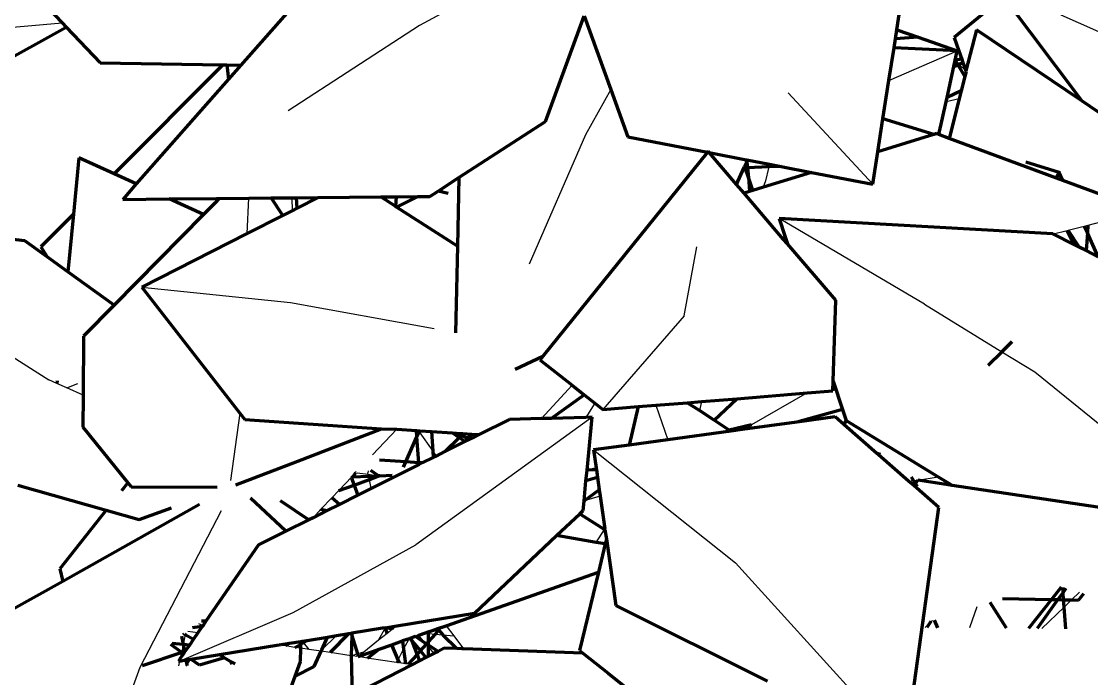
# Model space of a CAD drawing. Header units: millimetres. Extents: x 4307 to 31003, y 2809 to 20009.
# Drawn here: x 7327.1 to 7390.6, y 8095.5 to 8134.5 of the extents above; entities that cross this region are included whole.
import ezdxf

# ---------------------------------------------------------------- set-up
doc = ezdxf.new("R2010")
doc.units = ezdxf.units.MM
doc.layers.add('ProfileEdges', color=7, linetype='Continuous')

msp = doc.modelspace()

# ---------------------------------------------------------------- linework, layer by layer
for p, q in [((7362.671, 8140.796), (7350.741, 8134.295)), ((7318.9, 8133.519), (7329.525, 8134.448)), ((7388.805, 8134.911), (7394.319, 8132.479)), ((7350.741, 8134.295), (7342.94, 8129.215)), ((7378.606, 8131.027), (7382.653, 8132.783)), ((7382.761, 8131.994), (7382.531, 8132.22)), ((7383.169, 8131.593), (7382.761, 8131.994)), ((7362.093, 8130.477), (7360.592, 8127.796)), ((7377.649, 8124.863), (7372.621, 8130.293)), ((7382.776, 8129.941), (7381.999, 8129.763)), ((7360.592, 8127.796), (7357.242, 8120.12)), ((7371.478, 8125.887), (7371.264, 8124.989)), ((7371.517, 8126.052), (7371.478, 8125.887)), ((7371.154, 8124.679), (7371.264, 8124.989)), ((7338.605, 8123.766), (7338.691, 8124.015)), ((7340.519, 8121.929), (7340.605, 8124.033)), ((7343.17, 8124.056), (7343.176, 8123.281)), ((7393.088, 8123.101), (7390.419, 8122.417)), ((7380.709, 8117.735), (7372.08, 8122.819)), ((7390.2, 8122.361), (7389.25, 8122.118)), ((7390.419, 8122.417), (7390.2, 8122.361)), ((7389.175, 8122.099), (7388.381, 8121.895)), ((7389.25, 8122.118), (7389.175, 8122.099)), ((7366.441, 8117.056), (7367.208, 8121.138)), ((7334.263, 8118.747), (7343.077, 8117.848)), ((7321.314, 8117.958), (7328.733, 8113.243)), ((7343.077, 8117.848), (7351.604, 8116.298)), ((7380.709, 8117.735), (7385.308, 8114.919)), ((7366.441, 8117.056), (7361.624, 8111.485)), ((7385.308, 8114.919), (7387.255, 8113.726)), ((7387.255, 8113.726), (7395.743, 8106.844)), ((7329.218, 8113.028), (7328.733, 8113.243)), ((7329.796, 8112.773), (7329.218, 8113.028)), ((7329.796, 8112.773), (7330.464, 8113.021)), ((7330.766, 8112.344), (7329.796, 8112.773)), ((7357.977, 8110.946), (7359.801, 8112.924)), ((7373.76, 8112.467), (7370.438, 8110.577)), ((7361.156, 8111.854), (7360.608, 8111.014)), ((7364.774, 8111.74), (7365.478, 8109.689)), ((7367.471, 8111.958), (7367.355, 8111.417)), ((7340.067, 8111.277), (7339.519, 8107.263)), ((7360.989, 8111.024), (7350.53, 8103.46)), ((7347.944, 8108.785), (7349.39, 8110.312)), ((7350.675, 8110.229), (7350.726, 8110.156)), ((7370.438, 8110.577), (7369.899, 8110.293)), ((7350.726, 8110.156), (7351.525, 8109.015)), ((7353.899, 8109.808), (7354.126, 8110.005)), ((7351.525, 8109.015), (7351.73, 8108.723)), ((7361.068, 8109.087), (7369.5, 8102.388)), ((7346.719, 8107.492), (7346.935, 8107.72)), ((7347.031, 8107.735), (7347.697, 8107.641)), ((7347.688, 8107.839), (7347.679, 8107.728)), ((7347.697, 8107.641), (7347.679, 8107.728)), ((7347.697, 8107.641), (7348.313, 8107.554)), ((7347.72, 8107.531), (7347.697, 8107.641)), ((7361.221, 8108.025), (7360.683, 8107.885)), ((7345.945, 8106.675), (7346.719, 8107.492)), ((7347.764, 8107.32), (7347.72, 8107.531)), ((7347.874, 8106.793), (7347.764, 8107.32)), ((7379.767, 8107.238), (7380.067, 8107.28)), ((7380.067, 8107.28), (7380.316, 8107.284)), ((7380.316, 8107.284), (7381.527, 8107.484)), ((7345.534, 8106.241), (7345.945, 8106.675)), ((7344.89, 8105.562), (7345.534, 8106.241)), ((7361.462, 8106.346), (7360.505, 8106.066)), ((7334.166, 8096.18), (7338.986, 8105.481)), ((7344.418, 8105.063), (7344.89, 8105.562)), ((7361.223, 8103.597), (7361.713, 8104.361)), ((7343.249, 8099.428), (7350.53, 8103.46)), ((7369.5, 8102.388), (7379.579, 8091.286)), ((7389.448, 8100.179), (7389.007, 8099.755)), ((7389.923, 8100.637), (7389.448, 8100.179)), ((7336.491, 8096.552), (7343.249, 8099.428)), ((7383.82, 8099.779), (7383.384, 8098.514)), ((7389.007, 8099.755), (7387.678, 8098.476)), ((7337.619, 8098.785), (7337.889, 8098.664)), ((7381.014, 8098.776), (7380.753, 8098.537)), ((7381.184, 8098.931), (7381.096, 8098.903)), ((7336.839, 8098.132), (7336.831, 8098.097)), ((7337.582, 8098.219), (7336.986, 8098.307)), ((7348.312, 8097.781), (7348.675, 8098.466)), ((7348.828, 8098.189), (7348.312, 8097.781)), ((7348.553, 8098.504), (7348.675, 8098.466)), ((7348.675, 8098.466), (7348.708, 8098.53)), ((7348.675, 8098.466), (7348.733, 8098.46)), ((7348.733, 8098.46), (7349.119, 8098.419)), ((7349.119, 8098.419), (7348.828, 8098.189)), ((7349.195, 8098.48), (7349.119, 8098.419)), ((7349.4, 8098.642), (7349.195, 8098.48)), ((7351.076, 8098.215), (7351.281, 8098.194)), ((7351.281, 8098.194), (7351.689, 8098.151)), ((7351.856, 8098.365), (7351.282, 8098.287)), ((7351.689, 8098.151), (7352.119, 8098.106)), ((7352.119, 8098.106), (7352.773, 8098.038)), ((7352.313, 8098.649), (7352.773, 8098.038)), ((7336.703, 8097.554), (7336.626, 8097.064)), ((7336.831, 8098.097), (7336.703, 8097.554)), ((7342.793, 8097.444), (7342.503, 8097.487)), ((7343.846, 8097.649), (7343.777, 8097.731)), ((7344.191, 8097.237), (7343.846, 8097.649)), ((7345.805, 8098.06), (7344.94, 8097.224)), ((7348.312, 8097.781), (7347.428, 8097.08)), ((7349.795, 8097.262), (7350.12, 8097.879)), ((7350.674, 8098.074), (7351.025, 8097.66)), ((7351.025, 8097.66), (7351.136, 8097.53)), ((7351.136, 8097.53), (7351.274, 8097.367)), ((7352.773, 8098.038), (7353.295, 8097.345)), ((7336.626, 8097.064), (7336.518, 8096.674)), ((7343.338, 8097.363), (7342.793, 8097.444)), ((7343.686, 8097.312), (7343.338, 8097.363)), ((7344.191, 8097.237), (7343.686, 8097.312)), ((7344.899, 8097.132), (7344.191, 8097.237)), ((7345.438, 8097.051), (7344.899, 8097.132)), ((7346.688, 8096.866), (7345.438, 8097.051)), ((7346.729, 8096.86), (7346.688, 8096.866)), ((7347.051, 8096.971), (7346.729, 8096.86)), ((7347.097, 8096.819), (7346.729, 8096.86)), ((7347.428, 8097.08), (7347.051, 8096.971)), ((7347.428, 8097.08), (7347.097, 8096.819)), ((7347.746, 8096.709), (7347.82, 8096.849)), ((7347.82, 8096.849), (7347.965, 8097.123)), ((7349.465, 8096.632), (7349.795, 8097.262)), ((7351.274, 8097.367), (7351.588, 8096.997)), ((7353.295, 8097.345), (7353.345, 8097.278)), ((7336.491, 8096.552), (7336.427, 8096.26)), ((7336.882, 8096.276), (7336.931, 8096.278)), ((7336.922, 8096.329), (7337.172, 8096.662)), ((7347.657, 8096.722), (7347.097, 8096.819)), ((7347.746, 8096.709), (7347.657, 8096.722)), ((7349.377, 8096.466), (7347.746, 8096.709)), ((7349.377, 8096.466), (7349.465, 8096.632)), ((7349.543, 8096.442), (7349.377, 8096.466)), ((7349.916, 8096.386), (7349.543, 8096.442)), ((7350.093, 8096.36), (7349.916, 8096.386)), ((7350.292, 8096.33), (7350.093, 8096.36)), ((7331.625, 8089.347), (7334.166, 8096.18))]:
    msp.add_line(p, q)
at = {"layer": 'ProfileEdges', "lineweight": 211}
for p, q in [((7348, 8140.873), (7340.132, 8131.93)), ((7379.072, 8134.028), (7379.314, 8135.586)), ((7385.431, 8135.994), (7390.054, 8129.812)), ((7328.655, 8135.36), (7329.525, 8134.448)), ((7384.323, 8135.086), (7382.477, 8133.574)), ((7329.525, 8134.448), (7329.773, 8134.189)), ((7358.226, 8128.585), (7360.512, 8134.866)), ((7360.512, 8134.866), (7362.093, 8130.477)), ((7316.012, 8126.601), (7329.773, 8134.189)), ((7329.773, 8134.189), (7331.789, 8132.077)), ((7378.989, 8133.497), (7379.072, 8134.028)), ((7379.072, 8134.028), (7380.34, 8133.598)), ((7383.806, 8134.037), (7383.169, 8131.593)), ((7390.054, 8129.812), (7383.806, 8134.037)), ((7378.907, 8132.966), (7378.989, 8133.497)), ((7380.34, 8133.598), (7378.989, 8133.497)), ((7380.34, 8133.598), (7382.653, 8132.783)), ((7382.477, 8133.574), (7382.755, 8132.779)), ((7378.606, 8131.027), (7378.907, 8132.966)), ((7382.653, 8132.783), (7378.907, 8132.966)), ((7382.531, 8132.22), (7382.653, 8132.783)), ((7382.653, 8132.783), (7382.755, 8132.779)), ((7382.755, 8132.779), (7382.924, 8132.296)), ((7331.789, 8132.077), (7339.074, 8131.949)), ((7339.074, 8131.949), (7332.608, 8125.485)), ((7339.074, 8131.949), (7339.305, 8131.945)), ((7339.305, 8131.945), (7339.396, 8131.094)), ((7339.305, 8131.945), (7340.132, 8131.93)), ((7340.132, 8131.93), (7339.396, 8131.094)), ((7382.054, 8130.019), (7382.453, 8131.86)), ((7382.453, 8131.86), (7382.531, 8132.22)), ((7382.453, 8131.86), (7382.685, 8131.96)), ((7382.924, 8132.296), (7382.531, 8132.22)), ((7382.531, 8132.22), (7382.685, 8131.96)), ((7382.685, 8131.96), (7382.761, 8131.994)), ((7382.685, 8131.96), (7383.105, 8131.251)), ((7382.761, 8131.994), (7382.994, 8132.095)), ((7382.924, 8132.296), (7382.994, 8132.095)), ((7382.994, 8132.095), (7383.169, 8131.593)), ((7383.105, 8131.251), (7382.892, 8130.403)), ((7383.182, 8131.557), (7383.105, 8131.251)), ((7383.169, 8131.593), (7383.182, 8131.557)), ((7339.396, 8131.094), (7333.931, 8124.881)), ((7378.251, 8128.74), (7378.606, 8131.027)), ((7362.093, 8130.477), (7363.098, 8127.685)), ((7381.999, 8129.763), (7382.054, 8130.019)), ((7382.892, 8130.403), (7382.054, 8130.019)), ((7382.776, 8129.941), (7382.183, 8127.585)), ((7382.892, 8130.403), (7382.776, 8129.941)), ((7381.575, 8127.811), (7381.999, 8129.763)), ((7392.099, 8128.429), (7390.054, 8129.812)), ((7377.948, 8126.79), (7378.251, 8128.74)), ((7381.273, 8127.823), (7378.251, 8128.74)), ((7353.083, 8125.256), (7358.226, 8128.585)), ((7363.098, 8127.685), (7367.828, 8126.767)), ((7381.273, 8127.823), (7377.948, 8126.79)), ((7381.42, 8127.869), (7381.273, 8127.823)), ((7381.575, 8127.811), (7381.42, 8127.869)), ((7382.183, 8127.585), (7381.575, 8127.811)), ((7388.542, 8125.226), (7382.183, 8127.585)), ((7367.828, 8126.767), (7358.061, 8114.648)), ((7367.867, 8126.815), (7367.828, 8126.767)), ((7367.924, 8126.749), (7367.867, 8126.815)), ((7367.924, 8126.749), (7370.136, 8126.32)), ((7369.551, 8124.852), (7367.924, 8126.749)), ((7377.649, 8124.863), (7377.948, 8126.79)), ((7330.528, 8126.435), (7330.2, 8123.077)), ((7332.608, 8125.485), (7330.528, 8126.435)), ((7370.04, 8125.923), (7370.162, 8126.191)), ((7370.162, 8126.191), (7370.136, 8126.32)), ((7370.136, 8126.32), (7370.167, 8126.314)), ((7370.167, 8126.314), (7370.162, 8126.191)), ((7370.162, 8126.191), (7370.21, 8125.834)), ((7370.167, 8126.314), (7371.517, 8126.052)), ((7388.705, 8125.567), (7386.731, 8126.167)), ((7333.931, 8124.881), (7332.608, 8125.485)), ((7369.551, 8124.852), (7369.995, 8125.825)), ((7369.995, 8125.825), (7370.04, 8125.923)), ((7370.072, 8125.828), (7369.995, 8125.825)), ((7370.072, 8125.828), (7370.04, 8125.923)), ((7370.21, 8125.834), (7370.072, 8125.828)), ((7370.261, 8125.26), (7370.072, 8125.828)), ((7371.478, 8125.887), (7370.21, 8125.834)), ((7370.21, 8125.834), (7370.261, 8125.26)), ((7374.015, 8125.568), (7371.154, 8124.679)), ((7372.209, 8125.918), (7371.478, 8125.887)), ((7371.517, 8126.052), (7372.209, 8125.918)), ((7372.209, 8125.918), (7374.015, 8125.568)), ((7374.015, 8125.568), (7377.649, 8124.863)), ((7388.542, 8125.226), (7388.705, 8125.567)), ((7388.705, 8125.567), (7388.714, 8125.64)), ((7388.932, 8125.082), (7388.705, 8125.567)), ((7333.931, 8124.881), (7333.123, 8123.963)), ((7351.85, 8124.458), (7353.083, 8125.256)), ((7353.083, 8125.256), (7352.994, 8121.179)), ((7370.005, 8124.322), (7369.551, 8124.852)), ((7370.261, 8125.26), (7370.336, 8124.425)), ((7370.521, 8124.482), (7370.261, 8125.26)), ((7388.932, 8125.082), (7388.542, 8125.226)), ((7393.136, 8123.522), (7388.932, 8125.082)), ((7351.346, 8124.132), (7351.85, 8124.458)), ((7352.442, 8124.306), (7351.85, 8124.458)), ((7370.336, 8124.425), (7370.005, 8124.322)), ((7372.334, 8121.607), (7370.005, 8124.322)), ((7370.521, 8124.482), (7370.336, 8124.425)), ((7371.154, 8124.679), (7370.521, 8124.482)), ((7333.123, 8123.963), (7335.887, 8123.989)), ((7335.887, 8123.989), (7338.691, 8124.015)), ((7337.913, 8123.064), (7335.887, 8123.989)), ((7338.605, 8123.766), (7337.913, 8123.064)), ((7338.851, 8124.016), (7338.605, 8123.766)), ((7338.691, 8124.015), (7338.851, 8124.016)), ((7338.851, 8124.016), (7340.605, 8124.033)), ((7340.605, 8124.033), (7341.927, 8124.045)), ((7341.927, 8124.045), (7343.17, 8124.056)), ((7342.635, 8123.005), (7341.927, 8124.045)), ((7343.17, 8124.056), (7343.438, 8124.059)), ((7343.438, 8124.059), (7344.73, 8124.071)), ((7343.48, 8123.435), (7343.438, 8124.059)), ((7344.73, 8124.071), (7343.48, 8123.435)), ((7344.73, 8124.071), (7348.449, 8124.105)), ((7348.449, 8124.105), (7349.37, 8124.114)), ((7349.337, 8123.534), (7348.449, 8124.105)), ((7349.337, 8123.534), (7349.37, 8124.114)), ((7349.382, 8123.504), (7349.337, 8123.534)), ((7349.37, 8124.114), (7350.635, 8124.126)), ((7350.635, 8124.126), (7349.382, 8123.504)), ((7350.635, 8124.126), (7351.346, 8124.132)), ((7330.2, 8123.077), (7328.27, 8121.148)), ((7330.2, 8123.077), (7329.866, 8119.661)), ((7337.913, 8123.064), (7332.611, 8117.684)), ((7342.635, 8123.005), (7340.519, 8121.929)), ((7343.176, 8123.281), (7342.635, 8123.005)), ((7343.48, 8123.435), (7343.176, 8123.281)), ((7352.994, 8121.179), (7349.382, 8123.504)), ((7327.305, 8121.506), (7315.627, 8122.831)), ((7388.331, 8121.921), (7372.08, 8122.819)), ((7372.08, 8122.819), (7372.439, 8121.743)), ((7390.384, 8121.966), (7390.2, 8122.361)), ((7390.419, 8122.417), (7390.384, 8121.966)), ((7340.519, 8121.929), (7334.263, 8118.747)), ((7372.334, 8121.607), (7372.439, 8121.743)), ((7372.439, 8121.743), (7372.58, 8121.319)), ((7388.381, 8121.895), (7388.331, 8121.921)), ((7389.584, 8121.283), (7388.381, 8121.895)), ((7389.584, 8121.283), (7389.175, 8122.099)), ((7389.25, 8122.118), (7389.896, 8121.124)), ((7390.384, 8121.966), (7390.304, 8120.917)), ((7391.02, 8120.552), (7390.384, 8121.966)), ((7328.637, 8120.546), (7327.305, 8121.506)), ((7328.27, 8121.148), (7328.637, 8120.546)), ((7352.994, 8121.179), (7352.883, 8116.043)), ((7372.58, 8121.319), (7372.334, 8121.607)), ((7375.443, 8117.981), (7372.58, 8121.319)), ((7389.896, 8121.124), (7389.584, 8121.283)), ((7390.304, 8120.917), (7389.896, 8121.124)), ((7329.866, 8119.661), (7328.637, 8120.546)), ((7391.02, 8120.552), (7390.304, 8120.917)), ((7332.611, 8117.684), (7329.866, 8119.661)), ((7334.263, 8118.747), (7340.067, 8111.277)), ((7375.298, 8113.161), (7375.443, 8117.981)), ((7332.611, 8117.684), (7330.787, 8115.834)), ((7330.787, 8115.834), (7330.766, 8112.344)), ((7385.308, 8114.919), (7385.928, 8115.53)), ((7356.417, 8113.872), (7358.061, 8114.648)), ((7358.061, 8114.648), (7357.888, 8114.434)), ((7384.503, 8114.125), (7385.308, 8114.919)), ((7357.888, 8114.434), (7359.801, 8112.924)), ((7329.233, 8113.179), (7329.218, 8113.028)), ((7359.801, 8112.924), (7360.519, 8112.357)), ((7375.281, 8112.59), (7375.298, 8113.161)), ((7375.298, 8113.161), (7375.854, 8111.491)), ((7330.766, 8112.344), (7330.754, 8110.43)), ((7358.548, 8110.961), (7360.519, 8112.357)), ((7360.519, 8112.357), (7361.156, 8111.854)), ((7367.471, 8111.958), (7369.578, 8112.128)), ((7368.223, 8110.85), (7369.578, 8112.128)), ((7369.578, 8112.128), (7373.76, 8112.467)), ((7373.76, 8112.467), (7375.281, 8112.59)), ((7361.156, 8111.854), (7361.624, 8111.485)), ((7361.624, 8111.485), (7363.727, 8111.655)), ((7363.727, 8111.655), (7363.178, 8109.375)), ((7363.727, 8111.655), (7364.774, 8111.74)), ((7364.774, 8111.74), (7366.63, 8111.89)), ((7366.63, 8111.89), (7367.471, 8111.958)), ((7367.355, 8111.417), (7366.63, 8111.89)), ((7375.854, 8111.491), (7373.128, 8110.734)), ((7375.854, 8111.491), (7376.075, 8110.828)), ((7340.067, 8111.277), (7340.363, 8110.896)), ((7340.363, 8110.896), (7348.482, 8110.334)), ((7356.075, 8110.897), (7354.274, 8109.996)), ((7357.977, 8110.946), (7356.075, 8110.897)), ((7358.548, 8110.961), (7357.977, 8110.946)), ((7360.608, 8111.014), (7358.548, 8110.961)), ((7360.989, 8111.024), (7360.608, 8111.014)), ((7360.683, 8107.885), (7360.989, 8111.024)), ((7368.223, 8110.85), (7367.355, 8111.417)), ((7369.118, 8110.267), (7368.223, 8110.85)), ((7375.406, 8111.045), (7373.128, 8110.734)), ((7375.946, 8110.573), (7375.406, 8111.045)), ((7375.946, 8110.573), (7376.075, 8110.828)), ((7376.075, 8110.828), (7381.527, 8107.484)), ((7330.754, 8110.43), (7333.418, 8107.136)), ((7343.512, 8108.422), (7348.482, 8110.334)), ((7348.482, 8110.334), (7348.478, 8110.371)), ((7348.482, 8110.334), (7349.39, 8110.312)), ((7349.39, 8110.312), (7350.562, 8110.236)), ((7350.591, 8109.854), (7350.562, 8110.236)), ((7350.562, 8110.236), (7350.675, 8110.229)), ((7350.675, 8110.229), (7350.756, 8110.223)), ((7350.726, 8110.156), (7350.756, 8110.223)), ((7350.756, 8110.223), (7351.448, 8110.179)), ((7351.448, 8110.179), (7351.525, 8109.015)), ((7351.448, 8110.179), (7352.708, 8110.097)), ((7369.219, 8110.2), (7365.478, 8109.689)), ((7370.438, 8110.577), (7369.118, 8110.267)), ((7369.219, 8110.2), (7369.118, 8110.267)), ((7369.899, 8110.293), (7369.219, 8110.2)), ((7373.128, 8110.734), (7369.899, 8110.293)), ((7377.882, 8108.883), (7375.946, 8110.573)), ((7349.928, 8108.371), (7350.591, 8109.854)), ((7350.591, 8109.854), (7350.726, 8110.156)), ((7350.708, 8108.322), (7350.591, 8109.854)), ((7352.251, 8108.984), (7353.087, 8109.828)), ((7353.44, 8109.579), (7352.251, 8108.984)), ((7352.708, 8110.097), (7353.087, 8109.828)), ((7352.708, 8110.097), (7352.922, 8110.083)), ((7352.922, 8110.083), (7353.212, 8109.954)), ((7352.922, 8110.083), (7353.315, 8110.058)), ((7353.087, 8109.828), (7353.212, 8109.954)), ((7353.44, 8109.579), (7353.087, 8109.828)), ((7353.212, 8109.954), (7353.315, 8110.058)), ((7353.212, 8109.954), (7353.605, 8109.779)), ((7353.315, 8110.058), (7353.851, 8110.023)), ((7353.605, 8109.779), (7353.44, 8109.579)), ((7353.73, 8109.723), (7353.44, 8109.579)), ((7353.851, 8110.023), (7353.605, 8109.779)), ((7353.605, 8109.779), (7353.73, 8109.723)), ((7353.899, 8109.808), (7353.73, 8109.723)), ((7353.851, 8110.023), (7354.126, 8110.005)), ((7354.274, 8109.996), (7353.899, 8109.808)), ((7354.126, 8110.005), (7354.274, 8109.996)), ((7365.478, 8109.689), (7363.178, 8109.375)), ((7351.525, 8109.015), (7351.551, 8108.633)), ((7352.251, 8108.984), (7351.73, 8108.723)), ((7363.178, 8109.375), (7361.068, 8109.087)), ((7361.068, 8109.087), (7361.221, 8108.025)), ((7339.832, 8107.007), (7343.512, 8108.422)), ((7349.928, 8108.371), (7348.374, 8108.469)), ((7349.791, 8108.066), (7349.928, 8108.371)), ((7350.708, 8108.322), (7349.928, 8108.371)), ((7350.716, 8108.215), (7350.708, 8108.322)), ((7350.905, 8108.31), (7350.708, 8108.322)), ((7350.905, 8108.31), (7350.716, 8108.215)), ((7351.551, 8108.633), (7350.905, 8108.31)), ((7351.73, 8108.723), (7351.551, 8108.633)), ((7378.094, 8108.819), (7377.882, 8108.883)), ((7377.983, 8108.795), (7377.882, 8108.883)), ((7378.094, 8108.819), (7377.983, 8108.795)), ((7379.767, 8107.238), (7377.983, 8108.795)), ((7346.935, 8107.72), (7346.786, 8107.495)), ((7346.976, 8107.727), (7346.935, 8107.72)), ((7348.313, 8107.554), (7347.846, 8107.864)), ((7350.716, 8108.215), (7347.874, 8106.793)), ((7360.622, 8107.26), (7360.683, 8107.885)), ((7361.237, 8107.911), (7360.683, 8107.885)), ((7361.221, 8108.025), (7361.237, 8107.911)), ((7361.237, 8107.911), (7361.303, 8107.45)), ((7326.888, 8107), (7332.136, 8105.509)), ((7333.418, 8107.136), (7333.046, 8106.664)), ((7333.418, 8107.136), (7333.616, 8106.891)), ((7345.945, 8106.675), (7346.862, 8107)), ((7346.786, 8107.495), (7346.712, 8107.404)), ((7346.712, 8107.404), (7346.862, 8107)), ((7346.719, 8107.492), (7346.786, 8107.495)), ((7346.786, 8107.495), (7347.72, 8107.531)), ((7346.862, 8107), (7347.764, 8107.32)), ((7346.862, 8107), (7347.085, 8106.398)), ((7347.72, 8107.531), (7348.313, 8107.554)), ((7347.764, 8107.32), (7348.313, 8107.554)), ((7348.393, 8107.543), (7348.313, 8107.554)), ((7348.393, 8107.543), (7349.12, 8107.585)), ((7360.505, 8106.066), (7360.622, 8107.26)), ((7361.303, 8107.45), (7360.622, 8107.26)), ((7361.303, 8107.45), (7361.409, 8106.715)), ((7380.078, 8106.966), (7379.767, 8107.238)), ((7380.067, 8107.28), (7379.952, 8107.463)), ((7380.179, 8107.102), (7380.067, 8107.28)), ((7380.179, 8107.102), (7380.078, 8106.966)), ((7380.316, 8107.284), (7380.179, 8107.102)), ((7380.301, 8106.907), (7380.179, 8107.102)), ((7382.123, 8107.015), (7380.316, 8107.284)), ((7381.527, 8107.484), (7382.217, 8107.064)), ((7382.217, 8107.064), (7382.123, 8107.015)), ((7382.353, 8106.98), (7382.123, 8107.015)), ((7382.217, 8107.064), (7382.353, 8106.98)), ((7333.616, 8106.891), (7338.738, 8106.869)), ((7347.085, 8106.398), (7345.985, 8105.848)), ((7347.874, 8106.793), (7347.085, 8106.398)), ((7360.505, 8106.066), (7361.409, 8106.715)), ((7361.409, 8106.715), (7361.462, 8106.346)), ((7381.572, 8105.663), (7380.078, 8106.966)), ((7393.991, 8105.243), (7382.353, 8106.98)), ((7337.673, 8105.854), (7329.568, 8101.281)), ((7342.803, 8104.255), (7340.701, 8106.218)), ((7342.471, 8106.077), (7344.179, 8104.944)), ((7345.985, 8105.848), (7345.26, 8105.485)), ((7345.985, 8105.848), (7345.534, 8106.241)), ((7360.449, 8105.486), (7360.505, 8106.066)), ((7361.462, 8106.346), (7361.741, 8104.404)), ((7332.136, 8105.509), (7329.392, 8102.027)), ((7332.136, 8105.509), (7334.098, 8104.951)), ((7334.098, 8104.951), (7336.026, 8105.651)), ((7345.26, 8105.485), (7344.418, 8105.063)), ((7344.89, 8105.562), (7345.26, 8105.485)), ((7358.881, 8104.003), (7360.253, 8105.3)), ((7360.253, 8105.3), (7360.449, 8105.486)), ((7360.253, 8105.3), (7361.713, 8104.361)), ((7379.828, 8093.082), (7381.572, 8105.663)), ((7344.179, 8104.944), (7342.803, 8104.255)), ((7344.418, 8105.063), (7344.179, 8104.944)), ((7342.803, 8104.255), (7341.182, 8103.444)), ((7353.996, 8099.386), (7358.881, 8104.003)), ((7361.223, 8103.597), (7358.881, 8104.003)), ((7361.713, 8104.361), (7361.741, 8104.404)), ((7361.713, 8104.361), (7361.75, 8104.338)), ((7361.75, 8104.338), (7361.83, 8103.783)), ((7341.182, 8103.444), (7338.06, 8098.912)), ((7361.762, 8103.504), (7361.223, 8103.597)), ((7361.762, 8103.504), (7361.357, 8101.822)), ((7361.83, 8103.783), (7361.762, 8103.504)), ((7361.83, 8103.783), (7362.396, 8099.842)), ((7329.392, 8102.027), (7329.568, 8101.281)), ((7329.568, 8101.281), (7326.452, 8099.523)), ((7352.313, 8098.649), (7361.357, 8101.822)), ((7361.357, 8101.822), (7360.237, 8097.178)), ((7388.832, 8100.932), (7388.258, 8100.205)), ((7388.944, 8100.621), (7388.923, 8100.908)), ((7389.114, 8100.856), (7388.944, 8100.621)), ((7385.586, 8098.494), (7384.618, 8100.035)), ((7385.345, 8100.269), (7388.258, 8100.205)), ((7388.258, 8100.205), (7386.897, 8098.483)), ((7388.637, 8100.197), (7387.394, 8098.478)), ((7388.258, 8100.205), (7388.637, 8100.197)), ((7388.944, 8100.621), (7388.637, 8100.197)), ((7388.637, 8100.197), (7388.975, 8100.19)), ((7388.975, 8100.19), (7388.944, 8100.621)), ((7389.007, 8099.755), (7388.975, 8100.19)), ((7388.975, 8100.19), (7389.448, 8100.179)), ((7389.448, 8100.179), (7389.849, 8100.171)), ((7389.849, 8100.171), (7390.174, 8100.569)), ((7349.4, 8098.642), (7353.996, 8099.386)), ((7362.396, 8099.842), (7371.402, 8095.357)), ((7389.101, 8098.463), (7389.007, 8099.755)), ((7338.06, 8098.912), (7337.801, 8098.922)), ((7338.06, 8098.912), (7337.889, 8098.664)), ((7381.014, 8098.776), (7380.859, 8098.537)), ((7381.096, 8098.903), (7381.014, 8098.776)), ((7381.501, 8098.531), (7381.302, 8098.969)), ((7336.723, 8098.109), (7336.791, 8098.16)), ((7336.791, 8098.16), (7336.839, 8098.132)), ((7336.839, 8098.132), (7337.324, 8097.844)), ((7337.846, 8098.602), (7337.266, 8098.519)), ((7337.582, 8098.219), (7337.324, 8097.844)), ((7337.846, 8098.602), (7337.582, 8098.219)), ((7337.889, 8098.664), (7337.846, 8098.602)), ((7346.543, 8098.179), (7345.438, 8097.051)), ((7345.805, 8098.06), (7346.543, 8098.179)), ((7346.543, 8098.179), (7346.683, 8098.202)), ((7346.683, 8098.202), (7346.723, 8098.208)), ((7346.683, 8098.202), (7346.724, 8098.064)), ((7348.553, 8098.504), (7346.723, 8098.208)), ((7346.723, 8098.208), (7346.724, 8098.064)), ((7348.708, 8098.53), (7348.553, 8098.504)), ((7348.708, 8098.53), (7349.4, 8098.642)), ((7349.195, 8098.48), (7348.708, 8098.53)), ((7348.733, 8098.46), (7348.708, 8098.53)), ((7348.828, 8098.189), (7348.733, 8098.46)), ((7351.076, 8098.215), (7350.674, 8098.074)), ((7351.282, 8098.287), (7351.076, 8098.215)), ((7351.277, 8097.688), (7351.281, 8098.194)), ((7351.277, 8097.688), (7351.689, 8098.151)), ((7351.281, 8098.194), (7351.282, 8098.287)), ((7351.282, 8098.287), (7351.568, 8098.387)), ((7351.568, 8098.387), (7351.763, 8098.456)), ((7351.856, 8098.365), (7351.568, 8098.387)), ((7351.689, 8098.151), (7351.856, 8098.365)), ((7351.763, 8098.456), (7352.313, 8098.649)), ((7351.763, 8098.456), (7351.889, 8098.375)), ((7351.889, 8098.375), (7351.856, 8098.365)), ((7351.889, 8098.375), (7352.119, 8098.106)), ((7352.119, 8098.106), (7352.947, 8097.292)), ((7336.626, 8097.064), (7335.97, 8097.541)), ((7336.067, 8097.614), (7336.703, 8097.554)), ((7336.618, 8098.03), (7336.703, 8097.554)), ((7336.703, 8097.554), (7337.098, 8097.516)), ((7336.703, 8097.554), (7336.781, 8097.117)), ((7337.098, 8097.516), (7336.836, 8097.136)), ((7337.324, 8097.844), (7337.098, 8097.516)), ((7338.858, 8096.935), (7342.382, 8097.505)), ((7342.503, 8097.487), (7342.382, 8097.505)), ((7342.533, 8097.53), (7342.503, 8097.487)), ((7342.533, 8097.53), (7343.026, 8097.61)), ((7343.026, 8097.61), (7342.793, 8097.444)), ((7343.026, 8097.61), (7343.688, 8097.717)), ((7343.338, 8097.363), (7343.687, 8097.56)), ((7343.686, 8097.312), (7343.687, 8097.56)), ((7343.687, 8097.56), (7343.688, 8097.717)), ((7343.687, 8097.56), (7343.846, 8097.649)), ((7343.688, 8097.717), (7343.777, 8097.731)), ((7343.777, 8097.731), (7344.078, 8097.78)), ((7343.846, 8097.649), (7344.078, 8097.78)), ((7344.078, 8097.78), (7345.276, 8097.974)), ((7344.94, 8097.224), (7345.276, 8097.974)), ((7345.276, 8097.974), (7345.805, 8098.06)), ((7346.724, 8098.064), (7346.688, 8096.866)), ((7346.724, 8098.064), (7347.051, 8096.971)), ((7348.338, 8097.254), (7349.101, 8097.522)), ((7349.101, 8097.522), (7349.729, 8097.742)), ((7349.465, 8096.632), (7349.101, 8097.522)), ((7350.12, 8097.879), (7349.729, 8097.742)), ((7349.729, 8097.742), (7349.795, 8097.262)), ((7350.174, 8097.898), (7350.12, 8097.879)), ((7350.231, 8097.918), (7350.174, 8097.898)), ((7350.174, 8097.898), (7350.29, 8097.759)), ((7350.491, 8098.009), (7350.231, 8097.918)), ((7350.231, 8097.918), (7350.29, 8097.759)), ((7350.29, 8097.759), (7350.599, 8096.928)), ((7350.29, 8097.759), (7350.797, 8097.15)), ((7350.533, 8097.982), (7350.491, 8098.009)), ((7350.674, 8098.074), (7350.533, 8097.982)), ((7351.025, 8097.66), (7350.533, 8097.982)), ((7350.797, 8097.15), (7351.136, 8097.53)), ((7351.168, 8097.566), (7351.025, 8097.66)), ((7351.136, 8097.53), (7351.168, 8097.566)), ((7351.168, 8097.566), (7351.277, 8097.688)), ((7351.275, 8097.496), (7351.168, 8097.566)), ((7351.274, 8097.367), (7351.275, 8097.496)), ((7351.275, 8097.496), (7351.277, 8097.688)), ((7351.84, 8097.127), (7351.275, 8097.496)), ((7336.626, 8097.064), (7334.284, 8096.269)), ((7336.733, 8096.986), (7336.518, 8096.674)), ((7336.781, 8097.117), (7336.626, 8097.064)), ((7336.733, 8096.986), (7336.626, 8097.064)), ((7336.79, 8097.069), (7336.733, 8096.986)), ((7336.836, 8097.136), (7336.781, 8097.117)), ((7336.781, 8097.117), (7336.79, 8097.069)), ((7337.172, 8096.662), (7338.858, 8096.935)), ((7338.858, 8096.935), (7339.17, 8096.75)), ((7343.68, 8096.516), (7343.686, 8097.312)), ((7344.495, 8096.228), (7344.899, 8097.132)), ((7344.899, 8097.132), (7344.94, 8097.224)), ((7346.688, 8096.866), (7346.738, 8094.499)), ((7347.051, 8096.971), (7347.097, 8096.819)), ((7347.097, 8096.819), (7347.965, 8097.123)), ((7347.657, 8096.722), (7347.82, 8096.849)), ((7347.82, 8096.849), (7348.338, 8097.254)), ((7347.965, 8097.123), (7348.338, 8097.254)), ((7349.795, 8097.262), (7349.916, 8096.386)), ((7350.093, 8096.36), (7350.599, 8096.928)), ((7350.599, 8096.928), (7350.797, 8097.15)), ((7350.599, 8096.928), (7350.736, 8096.559)), ((7350.797, 8097.15), (7351.124, 8096.758)), ((7351.27, 8096.834), (7351.124, 8096.758)), ((7351.27, 8096.834), (7351.274, 8097.367)), ((7351.588, 8096.997), (7351.27, 8096.834)), ((7351.84, 8097.127), (7351.588, 8096.997)), ((7352.21, 8097.318), (7351.84, 8097.127)), ((7352.947, 8097.292), (7352.21, 8097.318)), ((7353.246, 8097.281), (7352.947, 8097.292)), ((7353.246, 8097.281), (7353.295, 8097.345)), ((7353.345, 8097.278), (7353.246, 8097.281)), ((7360.428, 8097.026), (7353.345, 8097.278)), ((7360.237, 8097.178), (7360.428, 8097.026)), ((7360.428, 8097.026), (7361.94, 8095.825)), ((7336.518, 8096.674), (7336.426, 8096.541)), ((7336.426, 8096.541), (7336.491, 8096.552)), ((7336.491, 8096.552), (7336.871, 8096.613)), ((7336.871, 8096.613), (7337.172, 8096.662)), ((7336.871, 8096.613), (7336.922, 8096.329)), ((7336.922, 8096.329), (7336.931, 8096.278)), ((7337.673, 8096.304), (7337.172, 8096.662)), ((7339.17, 8096.75), (7337.673, 8096.304)), ((7339.17, 8096.75), (7339.57, 8096.512)), ((7339.614, 8096.373), (7339.57, 8096.512)), ((7339.57, 8096.512), (7339.795, 8096.379)), ((7343.364, 8095.659), (7343.68, 8096.516)), ((7343.364, 8095.659), (7344.495, 8096.228)), ((7350.292, 8096.33), (7346.738, 8094.499)), ((7349.543, 8096.442), (7349.465, 8096.632)), ((7350.736, 8096.559), (7350.292, 8096.33)), ((7351.124, 8096.758), (7350.736, 8096.559)), ((7342.94, 8094.513), (7343.364, 8095.659)), ((7361.94, 8095.825), (7366.602, 8092.12))]:
    msp.add_line(p, q, dxfattribs=at)

doc.saveas('drawing.dxf')
